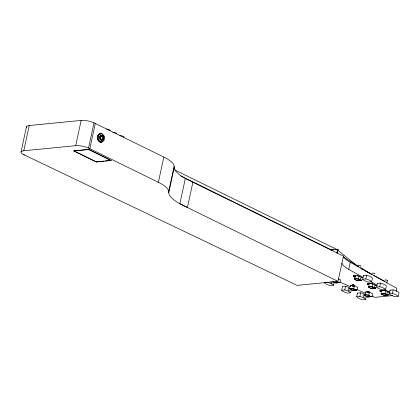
<?xml version="1.0" encoding="UTF-8"?>
<svg xmlns="http://www.w3.org/2000/svg" width="420" height="420" viewBox="0 0 420 420"><rect width="100%" height="100%" fill="white"/><g stroke="black" fill="none" stroke-linecap="round" stroke-linejoin="round"><path stroke-width="0.63" d="M101.126 142.123L98.511 139.445L98.742 135.13L101.588 133.492L104.202 136.169L103.971 140.485L101.126 142.123L100.264 142.207M21.021 151.977L26.481 126.735M192.869 182.243L343.439 256.106L337.979 281.353L297.108 285.369L22.712 154.177A9.823 2.772 12.2 0 1 23.777 150.775L29.237 125.528L81.149 120.425A9.718 2.746 12.2 0 1 93.361 122.525L163.832 157.059A35.669 10.069 12.2 0 1 174.143 166.215L174.216 167.396L168.756 192.638A50.647 14.301 12.2 0 0 179.702 203.7L187.409 207.491L192.869 182.243L185.157 178.453A50.647 14.301 12.2 0 1 174.216 167.396M73.799 150.943L88.683 149.373L111.111 160.498L96.254 161.957L73.799 150.943L88.662 149.483L111.111 160.498M23.777 150.775L75.695 145.672L81.149 120.425M168.756 192.638L168.688 191.462A35.669 10.069 12.2 0 0 158.372 182.306L88.547 148.05L94.001 122.803M89.843 148.685L95.303 123.438M96.254 161.957L104.029 161.086M158.372 182.306L163.832 157.059M168.688 191.462L174.143 166.215M185.32 178.537L179.86 203.784L337.979 281.353M336.824 253.05L337.643 249.26L338.116 249.496L337.297 253.281M333.454 285.311A8.011 2.263 12.2 0 0 327.631 282.455L324.476 282.77A7.681 2.168 12.2 0 0 330.272 285.616L333.454 285.311L333.984 282.865M351.146 290.346L350.616 292.793L347.435 293.097A7.681 2.168 12.2 0 1 341.644 290.257L342.437 286.587L345.592 286.267A8.011 2.263 12.2 0 1 349.802 287.868M362.938 277.284L348.737 269.367L350.254 262.343A31.343 8.851 12.2 0 1 343.439 256.106M341.644 290.257L344.799 289.937L345.592 286.267M350.427 285.595L350.264 286.346A2.888 0.814 12.2 0 0 350.459 286.876M355.21 277.237C353.53 276.869 352.8 276.875 353.84 275.735L355.173 275.956L355.01 276.712A2.888 0.814 12.2 0 0 355.031 277.043M352.312 286.104C352.606 285.143 353.95 285.857 354.175 286.508A2.888 0.814 12.2 0 0 352.511 286.125C352.317 282.807 356.622 287.642 357.756 287.432C357.824 290.278 355.966 291.076 353.682 288.771A2.888 0.814 12.2 0 0 350.548 288.33A2.888 0.814 12.2 0 0 349.97 289.139L352.663 290.462L353.462 290.031M352.601 285.658L352.763 284.902M352.674 285.647L352.837 284.891M352.706 285.7C355.084 285.889 351.561 286.519 352.931 284.886M352.868 285.647L353.031 284.891M352.984 285.658L353.147 284.902M353.215 285.7L353.378 284.949M353.33 285.731L353.493 284.981M353.435 285.768C354.617 284.897 352.196 284.707 353.057 285.191M357.851 280.728L354.716 279.5L355.084 277.804M353.53 285.81L353.593 285.033M353.614 285.852L353.776 285.096M353.714 285.931L353.703 285.08M353.682 288.771L354.338 285.757A2.888 0.814 12.2 0 0 353.798 285.6M361.993 279.914L361.127 280.455L358.433 279.132L359.084 276.119A2.888 0.814 12.2 0 0 355.126 276.113M366.177 296.882L365.647 299.329L362.465 299.633A7.681 2.168 12.2 0 1 356.675 296.793L357.467 293.123L360.623 292.808A8.011 2.263 12.2 0 1 365.269 294.661M362.681 279.253L363.473 275.583L366.629 275.263A8.011 2.263 12.2 0 1 372.445 278.119L371.653 281.788L368.471 282.093A7.681 2.168 12.2 0 1 362.681 279.253L365.836 278.933A8.011 2.263 12.2 0 1 371.653 281.788M356.675 296.793L359.83 296.473L360.623 292.808M365.836 278.933L366.629 275.263M365.458 292.131L365.295 292.887A2.888 0.814 12.2 0 0 365.489 293.412M368.324 296.767L367.694 296.998L365.001 295.675L365.243 294.546M369.101 285.044C367.411 284.671 366.733 284.692 367.736 283.537L369.07 283.762L368.907 284.513A2.888 0.814 12.2 0 0 368.923 284.849M367.343 292.64C367.637 291.68 368.981 292.394 369.206 293.05A2.888 0.814 12.2 0 0 367.542 292.667C367.348 289.343 371.653 294.179 372.787 293.974C372.855 296.814 370.997 297.612 368.718 295.312A2.888 0.814 12.2 0 0 365.579 294.866A2.888 0.814 12.2 0 0 365.001 295.675M367.631 292.194L367.794 291.443M367.705 292.183L367.868 291.428M367.799 292.178C367.085 290.819 369.668 291.8 368.487 291.827M367.899 292.183L368.062 291.428M368.014 292.194L368.177 291.443M368.198 292.252C366.44 292.199 370.025 293.228 368.413 291.485M368.361 292.273L368.524 291.517M368.466 292.31L368.634 291.554M368.56 292.346L368.729 291.596M368.644 292.388L368.807 291.637M368.75 292.472L368.912 291.716M368.718 295.312L369.369 292.294A2.888 0.814 12.2 0 0 368.828 292.136M374.504 288.057C377.643 288.194 372.661 288.388 372.33 286.939L372.981 283.92A2.888 0.814 12.2 0 0 370.052 283.463A2.888 0.814 12.2 0 0 369.091 284.093M376.572 287.054L377.365 283.39L380.52 283.07A8.011 2.263 12.2 0 1 386.342 285.925L385.55 289.595L382.368 289.9A7.681 2.168 12.2 0 1 376.572 287.054L379.727 286.739A8.011 2.263 12.2 0 1 385.55 289.595M379.727 286.739L380.52 283.07M381.759 291.816C380.084 291.449 379.349 291.449 380.394 290.309L381.728 290.53L381.565 291.286A2.888 0.814 12.2 0 0 381.586 291.622M384.683 295.076L383.964 295.397L381.271 294.074L381.518 292.945M386.804 283.08L387.345 280.586M387.24 294.725C390.437 294.808 385.261 295.454 384.988 293.711L385.639 290.693A2.888 0.814 12.2 0 0 382.709 290.236A2.888 0.814 12.2 0 0 381.749 290.866M389.23 293.827L390.028 290.157L393.178 289.842A8.011 2.263 12.2 0 1 399 292.698L398.207 296.363L395.026 296.667A7.681 2.168 12.2 0 1 389.23 293.827L392.385 293.512A8.011 2.263 12.2 0 1 398.207 296.363M392.385 293.512L393.178 289.842M396.149 291.512L396.837 288.32L350.254 262.343M367.689 283.726L368.555 283.962M353.85 285.217L353.456 285.29M372.026 288.304L371.306 288.624L368.613 287.306A2.888 0.814 12.2 0 1 369.191 286.493A2.888 0.814 12.2 0 1 372.33 286.939M335.984 281.132A2.888 0.814 12.2 0 1 336.52 281.29C338.798 283.589 340.657 282.796 340.594 279.951L338.315 278.833M98.354 134.941L100.727 133.576L101.588 133.492M354.743 276.145L353.776 275.877L354.428 276.15M380.347 290.419L381.36 290.656L380.714 290.677M332.803 281.657L335.937 282.886M97.881 135.214L98.742 135.13M103.341 136.253L104.202 136.169M98.511 139.445L97.65 139.529L98.522 140.422M103.11 140.569L103.971 140.485M105.32 160.96L111.137 160.388M330.157 250L337.643 249.26M333.59 249.937L331.832 250.11L180.768 175.922M335.932 249.711L338.116 249.496M336.835 282.592L338.074 282.471M358.129 280.497L359.368 280.376M336.656 282.76L339.754 282.455M357.95 280.665L361.756 280.224M335.832 282.933L339.654 282.518M357.745 280.775L361.568 280.366M335.501 282.975L339.439 282.597M357.415 280.822L361.352 280.445M353.383 290.136L354.622 290.015M353.294 290.225L355.772 289.984M374.414 288.151L375.653 288.031M353.099 290.367L356.816 290.005M371.742 288.535L375.559 288.104M352.663 290.462L356.711 290.052M371.306 288.624L375.354 288.215M370.272 296.494L372.125 296.31M387.161 294.83L388.4 294.709M370.183 296.583L372.041 296.399M384.594 295.166L385.833 295.045M368.13 296.909L371.947 296.478M384.405 295.307L388.117 294.94M367.694 296.998L371.742 296.588M383.964 295.397L388.012 294.987M392.763 295.591L374.887 297.35L371.905 296.053M353.84 275.735L353.388 275.819L353.861 276.087M367.736 283.537L367.343 283.715M380.394 290.309L379.953 290.356L380.284 290.624M352.674 285.374L352.133 285.311A2.888 0.814 12.2 0 0 350.443 285.931M367.705 291.911L367.164 291.853A2.888 0.814 12.2 0 0 365.652 292.661M353.677 276.486L355.01 276.712M367.574 284.293L368.907 284.513M380.231 291.065L381.565 291.286M88.547 148.05L87.901 147.772A9.718 2.746 12.2 0 0 75.695 145.672M339.738 282.025L350.464 286.703M357.016 289.558L365.353 293.197M174.704 169.927L337.103 249.596M359.084 276.119L362.507 277.798M372.981 283.92L376.399 285.6M385.639 290.693L389.062 292.373M73.82 150.838L96.275 161.852M23.341 154.534L24.518 155.111M361.158 268.795L362.318 269.414M365.211 270.958L371.574 274.349M373.889 275.583L384.883 281.447M370.892 281.72L377.139 285.206M385.093 289.637L390.206 292.488M343.602 257.271L358.738 266.48M360.418 267.503L371.627 274.323M338.111 250.415L358.281 266.852M26.623 127.544A9.823 2.772 12.2 0 1 29.237 125.528M348.737 269.367A31.343 8.851 12.2 0 1 341.917 263.125M112.844 132.321A2.268 0.64 12.2 0 1 115.526 132.746A2.268 0.64 12.2 0 1 116.566 133.686M123.795 137.282A2.357 0.667 12.2 0 0 123.989 136.804L123.748 136.595A2.357 0.667 12.2 0 0 119.752 135.823M106.376 129.15A2.268 0.64 12.2 0 1 109.3 129.67A2.268 0.64 12.2 0 1 109.877 130.631M381.271 294.074A2.888 0.814 12.2 0 1 381.848 293.265A2.888 0.814 12.2 0 1 384.988 293.711M382.226 290.409A1.817 0.514 12.2 0 1 384.122 290.477M384.568 290.603A1.817 0.514 12.2 0 1 385.287 290.913M390.259 290.451A7.681 2.168 12.2 0 1 390.028 290.157M388.416 294.614A1.297 0.935 84.4 0 1 387.151 294.541A1.297 0.935 84.4 0 1 387.014 292.798A1.297 0.935 84.4 0 1 388.258 292.567M377.601 283.679A7.681 2.168 12.2 0 1 377.365 283.39M369.437 283.742A1.817 0.514 12.2 0 1 371.464 283.705M371.91 283.831A1.817 0.514 12.2 0 1 372.629 284.141M375.758 287.842A1.297 0.935 84.4 0 1 374.493 287.768A1.297 0.935 84.4 0 1 374.356 286.025A1.297 0.935 84.4 0 1 375.596 285.794M363.704 275.872A7.681 2.168 12.2 0 1 363.473 275.583M354.716 279.5A2.888 0.814 12.2 0 1 355.299 278.691A2.888 0.814 12.2 0 1 358.433 279.132M361.867 280.04A1.297 0.935 84.4 0 1 360.308 279.274A1.297 0.935 84.4 0 1 361.478 277.835M355.645 276.229A1.817 0.514 12.2 0 1 355.913 275.762M357.105 275.804A1.817 0.514 12.2 0 1 358.412 276.176M364.518 297.129A1.297 0.935 84.4 0 1 363.29 296.604A1.297 0.935 84.4 0 1 363.484 294.898A1.297 0.935 84.4 0 1 364.744 295.123M368.235 296.762A1.297 0.935 84.4 0 1 367.521 296.809M367.295 296.651A1.297 0.935 84.4 0 1 367.106 296.42M359.83 296.473A8.011 2.263 12.2 0 1 365.647 299.329M357.698 293.417A7.681 2.168 12.2 0 1 357.467 293.123M365.825 292.115A1.817 0.514 12.2 0 1 367.852 292.073M332.519 282.928A1.297 0.935 84.4 0 1 331.385 282.996A1.297 0.935 84.4 0 1 330.971 281.494M335.328 282.786A1.297 0.935 84.4 0 1 334.913 282.403M333.018 281.663A2.583 0.73 12.2 0 0 335.79 282.608A2.583 0.73 12.2 0 0 337.806 282.319L337.759 282.114A2.583 0.73 12.2 0 0 336.079 281.227M349.687 290.409A1.297 0.935 84.4 0 1 348.416 290.33A1.297 0.935 84.4 0 1 348.28 288.587A1.297 0.935 84.4 0 1 349.524 288.362M353.399 290.042A1.297 0.935 84.4 0 1 352.264 290.11M344.799 289.937A8.011 2.263 12.2 0 1 350.616 292.793M350.899 285.863A1.817 0.514 12.2 0 1 350.926 285.469M351.162 285.401A1.817 0.514 12.2 0 1 351.902 285.385M385.193 280.319A1.228 0.347 12.2 0 1 385.366 279.877A1.228 0.347 12.2 0 1 386.988 280.203A1.228 0.347 12.2 0 1 387.098 280.702M372.341 273.431A1.27 0.357 12.2 0 1 373.685 273.2A1.27 0.357 12.2 0 1 374.472 273.945M358.433 265.624A1.286 0.362 12.2 0 1 359.793 265.393A1.286 0.362 12.2 0 1 360.591 266.149M102.884 139.136A2.494 1.801 84.4 0 1 100.558 139.965A2.494 1.801 84.4 0 1 99.608 136.784A2.494 1.801 84.4 0 1 101.766 135.408M102.564 141.367A4.368 3.15 84.4 0 1 97.492 138.989A4.368 3.15 84.4 0 1 100.727 133.576M103.541 140.527A4.368 3.15 84.4 0 1 98.721 140.774A4.368 3.15 84.4 0 1 99.078 134.159A4.368 3.15 84.4 0 1 103.772 136.211M104.034 137.314A4.368 3.15 84.4 0 1 103.913 139.545M100.517 135.959A1.895 1.365 84.4 0 1 102.202 137.429A1.895 1.365 84.4 0 1 101.246 139.666M353.635 276.596L354.648 276.832L353.635 276.596M367.526 284.398L368.54 284.639L367.526 284.398M380.184 291.17L381.197 291.412L380.184 291.17M386.274 294.74L386.221 294.536A2.583 0.73 12.2 0 0 383.565 293.417A2.583 0.73 12.2 0 0 381.224 293.654L381.271 293.858A2.583 0.73 12.2 0 0 383.933 294.977A2.583 0.73 12.2 0 0 386.274 294.74M373.611 287.968L373.564 287.763A2.583 0.73 12.2 0 0 370.902 286.645A2.583 0.73 12.2 0 0 368.56 286.881L368.613 287.086A2.583 0.73 12.2 0 0 371.269 288.204A2.583 0.73 12.2 0 0 373.611 287.968M369.999 296.342L369.952 296.137A2.583 0.73 12.2 0 0 367.29 295.019A2.583 0.73 12.2 0 0 364.949 295.255L364.996 295.454A2.583 0.73 12.2 0 0 367.657 296.578A2.583 0.73 12.2 0 0 369.999 296.342M359.719 280.166L359.672 279.962A2.583 0.73 12.2 0 0 357.01 278.843A2.583 0.73 12.2 0 0 354.669 279.074L354.716 279.279A2.583 0.73 12.2 0 0 357.378 280.397A2.583 0.73 12.2 0 0 359.719 280.166M354.968 289.8L354.921 289.601A2.583 0.73 12.2 0 0 352.259 288.477A2.583 0.73 12.2 0 0 349.918 288.713L349.965 288.918A2.583 0.73 12.2 0 0 352.627 290.036A2.583 0.73 12.2 0 0 354.968 289.8M100.17 136.364A2.494 1.801 84.4 0 0 101.755 140.212A2.494 1.801 84.4 0 0 103.299 136.61A2.494 1.801 84.4 0 0 100.17 136.364M100.548 136.689A1.895 1.365 84.4 0 0 101.75 139.619A1.895 1.365 84.4 0 0 102.926 136.878A1.895 1.365 84.4 0 0 100.548 136.689"/></g></svg>
